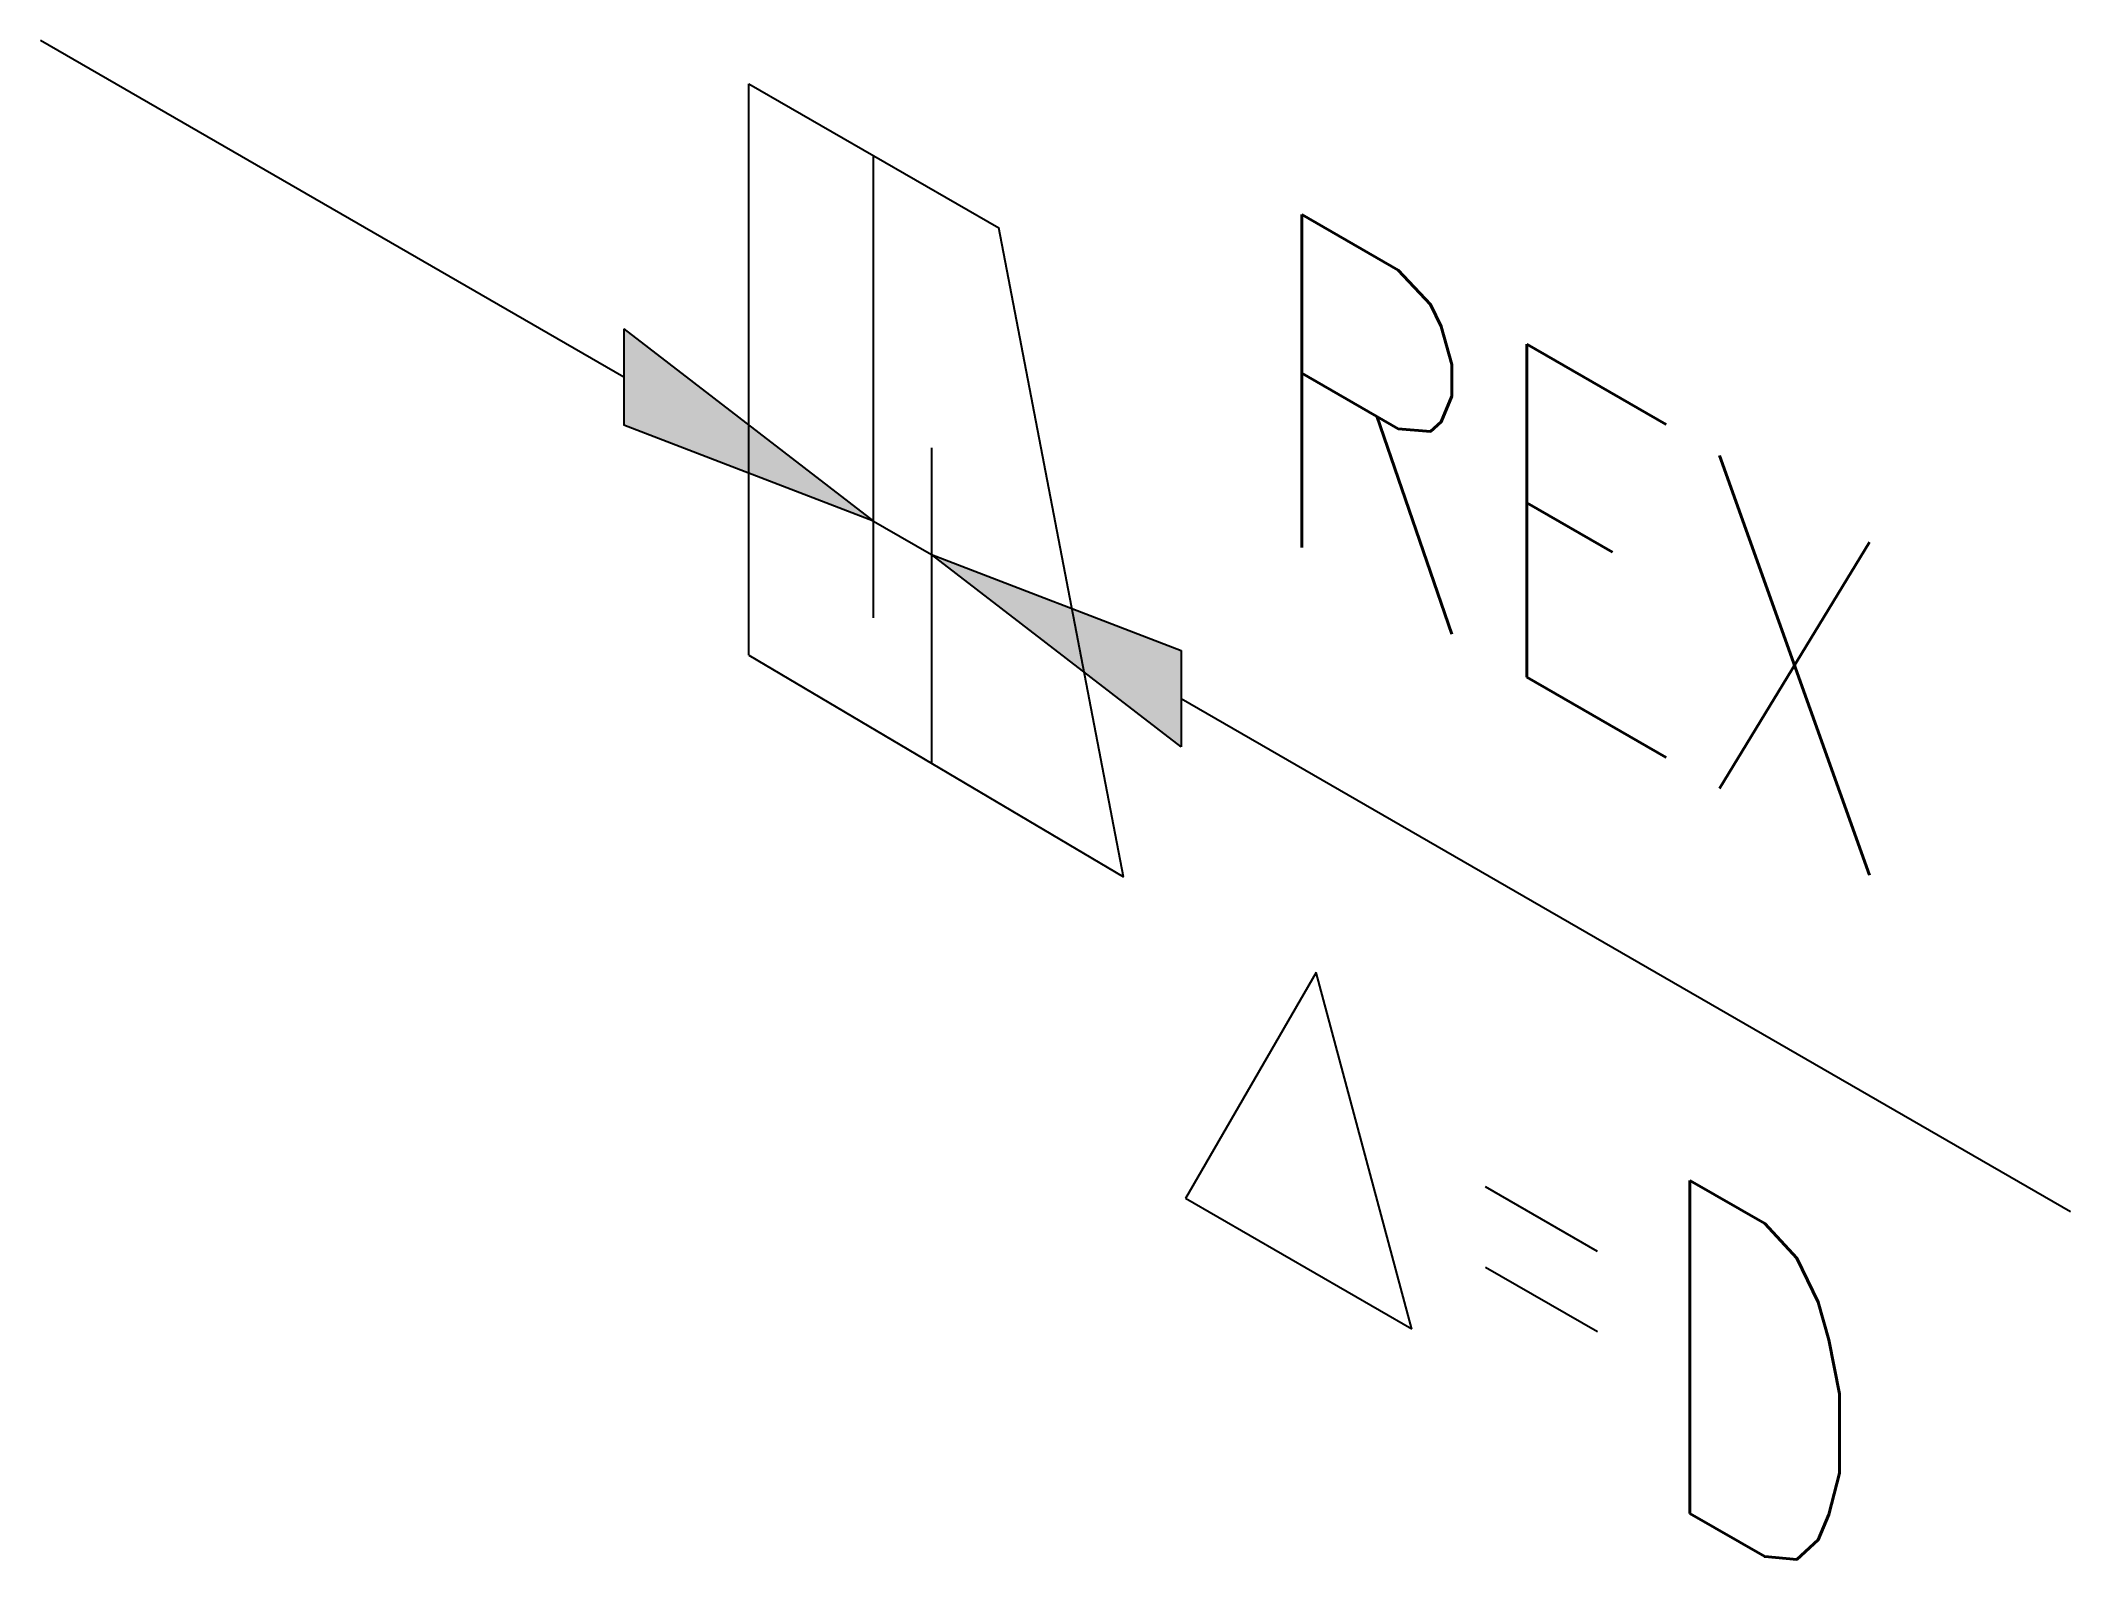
# Model space of a CAD drawing. Header units: millimetres. Extents: x -9887.42 to -9886.37, y -29.62 to -28.83.
import ezdxf
from ezdxf.enums import TextEntityAlignment as Align

# ---------------------------------------------------------------- set-up
doc = ezdxf.new("R2010")
doc.units = ezdxf.units.MM
doc.header["$LTSCALE"] = 10
doc.layers.add('Tub_iso_componentes', color=2, linetype='Continuous')
doc.styles.add('R60', font='romans.shx')

msp = doc.modelspace()

# ---------------------------------------------------------------- hatches: boundary and pattern name
at = {"layer": 'Tub_iso_componentes'}
for points in [[(-9887.119, -29.0261), (-9887.119, -28.9761), (-9886.9891, -29.0761)], [(-9886.8292, -29.1434), (-9886.8292, -29.1934), (-9886.9591, -29.0934)]]:
    msp.add_hatch(color=1, dxfattribs=at).paths.add_polyline_path(points)

# ---------------------------------------------------------------- linework, layer by layer
at = {"layer": 'Tub_iso_componentes', "color": 1}
for p, q in [((-9887.119, -29.0011), (-9887.4221, -28.8261)), ((-9886.9891, -29.1263), (-9886.9891, -28.8861)), ((-9887.119, -28.9761), (-9887.119, -29.0261)), ((-9887.119, -28.9761), (-9886.9891, -29.0761)), ((-9886.9891, -29.0761), (-9887.119, -29.0261)), ((-9886.9591, -29.0379), (-9886.9591, -29.2019)), ((-9886.9916, -29.0747), (-9886.9591, -29.0934)), ((-9886.8292, -29.1934), (-9886.9591, -29.0934)), ((-9886.9591, -29.0934), (-9886.8292, -29.1434)), ((-9886.8292, -29.1434), (-9886.8292, -29.1934)), ((-9886.8292, -29.1434), (-9886.8292, -29.1934)), ((-9886.367, -29.4353), (-9886.8292, -29.1684)), ((-9886.7591, -29.3107), (-9886.827, -29.4283)), ((-9886.7094, -29.4962), (-9886.7591, -29.3107)), ((-9886.6128, -29.4558), (-9886.671, -29.4223)), ((-9886.7094, -29.4962), (-9886.827, -29.4283)), ((-9886.6128, -29.4976), (-9886.671, -29.4641))]:
    msp.add_line(p, q, dxfattribs=at)
at = {"layer": 'Tub_iso_componentes'}
for p, q in [((-9887.054, -28.8486), (-9886.9241, -28.9236)), ((-9887.054, -29.1457), (-9887.054, -28.8486)), ((-9886.8592, -29.2611), (-9886.9241, -28.9236)), ((-9887.054, -29.1457), (-9886.8592, -29.2611))]:
    msp.add_line(p, q, dxfattribs=at)

# ---------------------------------------------------------------- texts
at = {"layer": 'Tub_iso_componentes', "color": 1, "style": 'R60', "oblique": 330}
msp.add_text('REX', height=0.15, rotation=329.9999, dxfattribs=at).set_placement((-9886.7138, -28.947), align=Align.TOP_LEFT)
msp.add_attdef('D', (-9886.5872, -29.5792), '', height=0.15, rotation=329.9999, dxfattribs=at)

doc.saveas('drawing.dxf')
